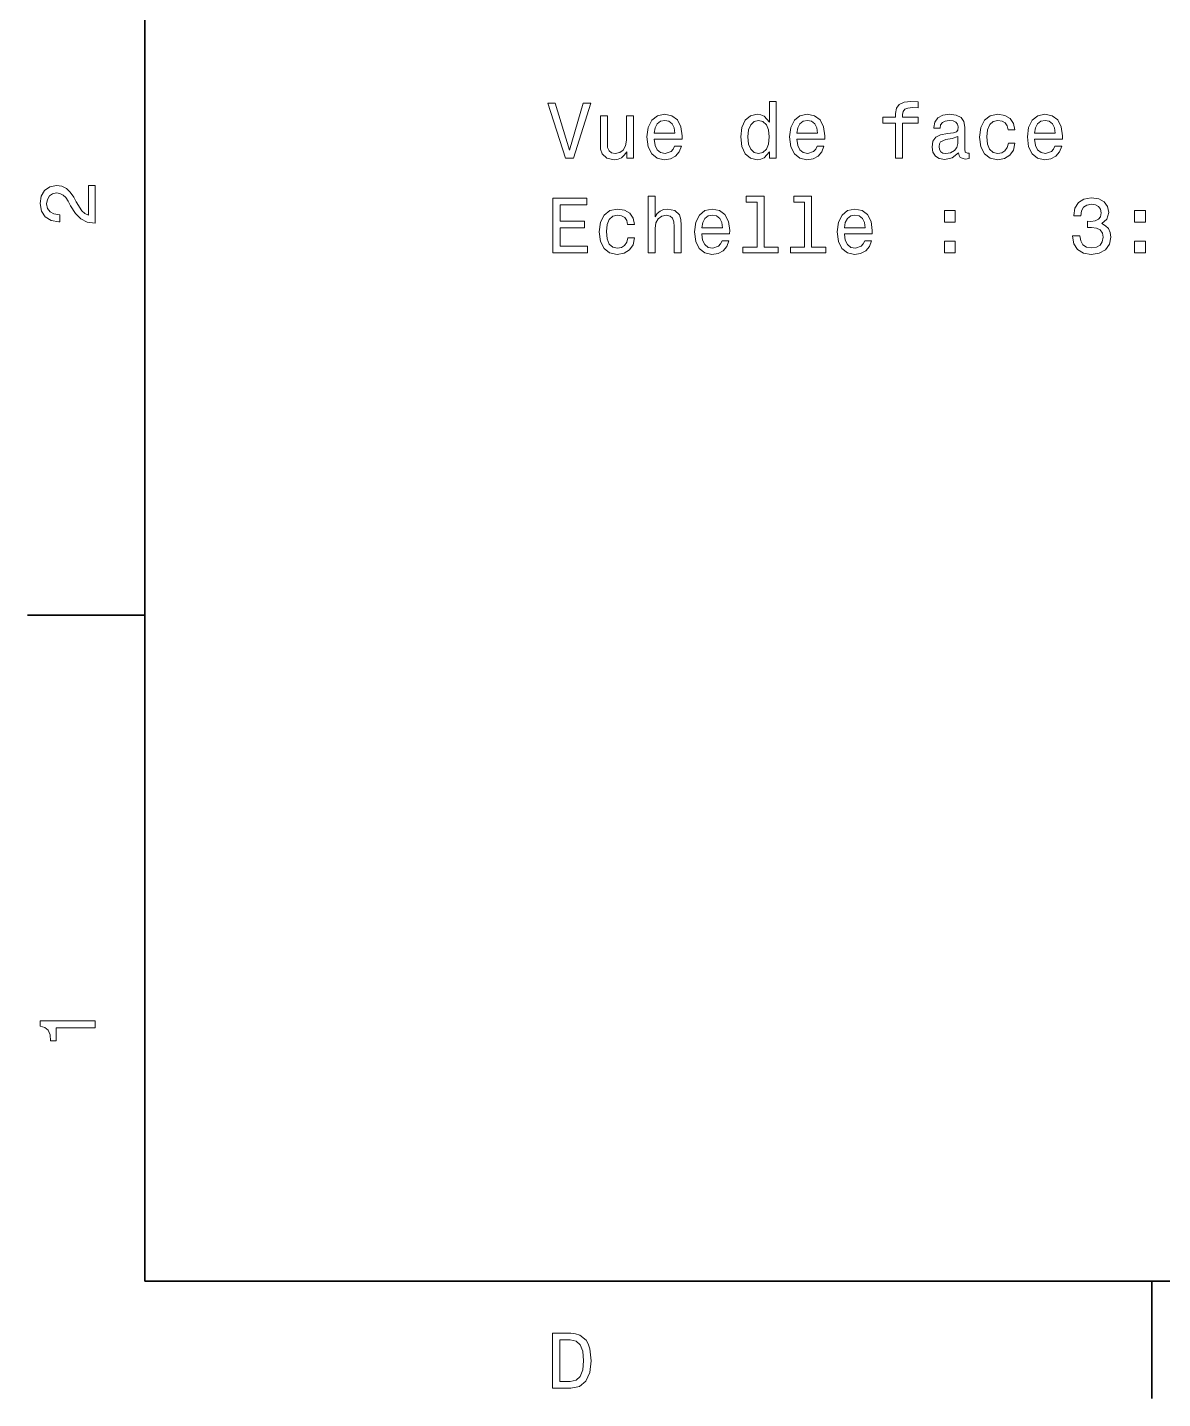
# Model space of a CAD drawing. Extents: x 0 to 297, y 0 to 210.
# Drawn here: x 2.5 to 75, y 2.5 to 90 of the extents above; entities that cross this region are included whole.
import ezdxf

# ---------------------------------------------------------------- set-up
doc = ezdxf.new("R2010")
doc.units = 0

msp = doc.modelspace()

# ---------------------------------------------------------------- linework, layer by layer
at = {"color": 7, "lineweight": 35}
for p, q in [((10, 200), (10, 10)), ((10, 10), (287, 10))]:
    msp.add_line(p, q, dxfattribs=at)
at = {"color": 7, "lineweight": 35, "ltscale": 0.1875}
for p, q in [((10, 52.5), (2.5, 52.5)), ((74.300003, 10), (74.300003, 2.5))]:
    msp.add_line(p, q, dxfattribs=at)
at = {"color": 7, "lineweight": 13}
for points in [[(37.988087, 85.168304), (37.110565, 82.187759), (36.207825, 85.168304), (35.728718, 85.168304), (36.858402, 81.663261), (37.362724, 81.663261), (38.467194, 85.168304)], [(49.874973, 82.081848), (49.874973, 81.663261), (50.318779, 81.663261), (50.318779, 85.284302), (49.880016, 85.284302), (49.880016, 83.957932), (49.542122, 84.341217), (49.33535, 84.431992), (49.098316, 84.467293), (48.66964, 84.366432), (48.336788, 84.084007), (48.11993, 83.630119), (48.044281, 83.01989), (48.11993, 82.40966), (48.336788, 81.950722), (48.66964, 81.663261), (49.098316, 81.567444), (49.33535, 81.602745), (49.547165, 81.69352)], [(57.934052, 83.902458), (57.934052, 81.663261), (58.377857, 81.663261), (58.377857, 83.902458), (59.386501, 83.902458), (59.386501, 84.280693), (58.377857, 84.280693), (58.377857, 84.447121), (58.413158, 84.648849), (58.529152, 84.785019), (58.725838, 84.865707), (59.008263, 84.895973), (59.386501, 84.875801), (59.386501, 85.259079), (58.907394, 85.284302), (58.473679, 85.238907), (58.171082, 85.102745), (57.989529, 84.865707), (57.934052, 84.527817), (57.934052, 84.280693), (57.122093, 84.280693), (57.122093, 83.902458)], [(41.190536, 84.371475), (40.746731, 84.371475), (40.746731, 82.808075), (40.696297, 82.444962), (40.550045, 82.182716), (40.323101, 82.021332), (40.025551, 81.970901), (39.788517, 82.011246), (39.637222, 82.132278), (39.551487, 82.33905), (39.531315, 82.631561), (39.531315, 84.371475), (39.087509, 84.371475), (39.087509, 82.591217), (39.102638, 82.233147), (39.19846, 81.935593), (39.490967, 81.663261), (39.959988, 81.567444), (40.212151, 81.602745), (40.429008, 81.69352), (40.615608, 81.849861), (40.766903, 82.076805), (40.766903, 81.663261), (41.190536, 81.663261)], [(42.526989, 82.888763), (44.302208, 82.888763), (44.307251, 83.095535), (44.226559, 83.675507), (44.004654, 84.10923), (43.65163, 84.371475), (43.18261, 84.467293), (42.723675, 84.366432), (42.370651, 84.084007), (42.143703, 83.625076), (42.063015, 83.01989), (42.13866, 82.399574), (42.365608, 81.945679), (42.713589, 81.663261), (43.16748, 81.567444), (43.560852, 81.633003), (43.883617, 81.804474), (44.120651, 82.076805), (44.256817, 82.439919), (43.818058, 82.439919), (43.72728, 82.23819), (43.596153, 82.086891), (43.222954, 81.965858), (42.935493, 82.021332), (42.718632, 82.197845), (42.577423, 82.485306), (42.526989, 82.873634)], [(42.526989, 83.261963), (42.582466, 83.609947), (42.718632, 83.867149), (42.925407, 84.023491), (43.197739, 84.078964), (43.465031, 84.023491), (43.671803, 83.867149), (43.797882, 83.609947), (43.843273, 83.261963)], [(49.173965, 84.068878), (49.466473, 83.998276), (49.688374, 83.80159), (49.819496, 83.473778), (49.86993, 83.01989), (49.819496, 82.560959), (49.688374, 82.233147), (49.466473, 82.031418), (49.173965, 81.965858), (48.896587, 82.031418), (48.684772, 82.233147), (48.54356, 82.566002), (48.498173, 83.01989), (48.54356, 83.468735), (48.684772, 83.796547), (48.896587, 83.998276)], [(51.635059, 82.888763), (53.410278, 82.888763), (53.415321, 83.095535), (53.334625, 83.675507), (53.112724, 84.10923), (52.759697, 84.371475), (52.29068, 84.467293), (51.831745, 84.366432), (51.478722, 84.084007), (51.251774, 83.625076), (51.171082, 83.01989), (51.246731, 82.399574), (51.473679, 81.945679), (51.821659, 81.663261), (52.275551, 81.567444), (52.668922, 81.633003), (52.991688, 81.804474), (53.228722, 82.076805), (53.364887, 82.439919), (52.926125, 82.439919), (52.83535, 82.23819), (52.704224, 82.086891), (52.331024, 81.965858), (52.043564, 82.021332), (51.826702, 82.197845), (51.685493, 82.485306), (51.635059, 82.873634)], [(51.635059, 83.261963), (51.690536, 83.609947), (51.826702, 83.867149), (52.033474, 84.023491), (52.305809, 84.078964), (52.573101, 84.023491), (52.779873, 83.867149), (52.905952, 83.609947), (52.95134, 83.261963)], [(61.963593, 82.016289), (61.963593, 82.00116), (61.988808, 81.829689), (62.064453, 81.708649), (62.382179, 81.612831), (62.629295, 81.653175), (62.629295, 81.996117), (62.523388, 81.980988), (62.382179, 82.046547), (62.356964, 82.248276), (62.356964, 83.650291), (62.296444, 84.008362), (62.11993, 84.260521), (61.812294, 84.411819), (61.378578, 84.467293), (60.954945, 84.406776), (60.642265, 84.235306), (60.44558, 83.968018), (60.380016, 83.61499), (60.380016, 83.584732), (60.778431, 83.584732), (60.813736, 83.796547), (60.924683, 83.947845), (61.106239, 84.03862), (61.363449, 84.073921), (61.610565, 84.048706), (61.787079, 83.973061), (61.892982, 83.841934), (61.928288, 83.660378), (61.908115, 83.448563), (61.827423, 83.342659), (61.625694, 83.292221), (61.247452, 83.251877), (60.813736, 83.161102), (60.506096, 82.999718), (60.324539, 82.747559), (60.269066, 82.374359), (60.319496, 82.041504), (60.475838, 81.794388), (60.727997, 81.638046), (61.075981, 81.582573), (61.545002, 81.688477)], [(65.115608, 83.473778), (65.554367, 83.473778), (65.463593, 83.877235), (65.246735, 84.194962), (64.908836, 84.391647), (64.470078, 84.467293), (63.985924, 84.366432), (63.617767, 84.084007), (63.38578, 83.625076), (63.305088, 83.009804), (63.380737, 82.399574), (63.607681, 81.945679), (63.965752, 81.663261), (64.454941, 81.567444), (64.888664, 81.643089), (65.226563, 81.854904), (65.458542, 82.187759), (65.55941, 82.631561), (65.13578, 82.631561), (65.060135, 82.349144), (64.918922, 82.137321), (64.717194, 82.006203), (64.470078, 81.965858), (64.162437, 82.031418), (63.940536, 82.233147), (63.804367, 82.560959), (63.75898, 83.024933), (63.804367, 83.478821), (63.94558, 83.806633), (64.172523, 84.008362), (64.470078, 84.078964), (64.732323, 84.033577), (64.929008, 83.917587), (65.060135, 83.725945)], [(66.81517, 82.888763), (68.590393, 82.888763), (68.595428, 83.095535), (68.51474, 83.675507), (68.292839, 84.10923), (67.939812, 84.371475), (67.470795, 84.467293), (67.011856, 84.366432), (66.658836, 84.084007), (66.431885, 83.625076), (66.351196, 83.01989), (66.426849, 82.399574), (66.653793, 81.945679), (67.00177, 81.663261), (67.455666, 81.567444), (67.849037, 81.633003), (68.171799, 81.804474), (68.408829, 82.076805), (68.544998, 82.439919), (68.106239, 82.439919), (68.015457, 82.23819), (67.884338, 82.086891), (67.511139, 81.965858), (67.223679, 82.021332), (67.006821, 82.197845), (66.865608, 82.485306), (66.81517, 82.873634)], [(66.81517, 83.261963), (66.870651, 83.609947), (67.006821, 83.867149), (67.213593, 84.023491), (67.485924, 84.078964), (67.75322, 84.023491), (67.959991, 83.867149), (68.086067, 83.609947), (68.131454, 83.261963)], [(61.913158, 82.611389), (61.852638, 82.349144), (61.691254, 82.147408), (61.449181, 82.016289), (61.15163, 81.970901), (60.959988, 81.996117), (60.823822, 82.076805), (60.738087, 82.218018), (60.712868, 82.414703), (60.733044, 82.591217), (60.813736, 82.717293), (61.136501, 82.858505), (61.545002, 82.919022), (61.913158, 83.040062)], [(6.833213, 77.519447), (6.833213, 79.925072), (6.399496, 79.925072), (6.399496, 78.023773), (6.162464, 78.129684), (5.965778, 78.311241), (5.607709, 78.871033), (5.456412, 79.168587), (5.239553, 79.501442), (4.987392, 79.738472), (4.689842, 79.874641), (4.351945, 79.925072), (3.928314, 79.839333), (3.595461, 79.602303), (3.383646, 79.239189), (3.307997, 78.770172), (3.393732, 78.286018), (3.630764, 77.91787), (4.009006, 77.680832), (4.508286, 77.600143), (4.578891, 77.600143), (4.578891, 78.059074), (4.538545, 78.059074), (4.195605, 78.104462), (3.943444, 78.240631), (3.782061, 78.457489), (3.726585, 78.744957), (3.777017, 79.03746), (3.903098, 79.254318), (4.099784, 79.395531), (4.346902, 79.445961), (4.578891, 79.41066), (4.775577, 79.314842), (4.947046, 79.153458), (5.098343, 78.931557), (5.259727, 78.634003), (5.572406, 78.139771), (5.90526, 77.791786), (6.308718, 77.585014), (6.818084, 77.519447)], [(36.051487, 75.616432), (38.270508, 75.616432), (38.270508, 76.040062), (36.515465, 76.040062), (36.515465, 77.22522), (38.078865, 77.22522), (38.078865, 77.643806), (36.515465, 77.643806), (36.515465, 78.692802), (38.23016, 78.692802), (38.23016, 79.116432), (36.051487, 79.116432)], [(42.13866, 75.616432), (42.582466, 75.616432), (42.582466, 77.179832), (42.627853, 77.537903), (42.774109, 77.800148), (43.001053, 77.961533), (43.303646, 78.022049), (43.545723, 77.971619), (43.697021, 77.835449), (43.772667, 77.608505), (43.797882, 77.305916), (43.797882, 75.616432), (44.241688, 75.616432), (44.241688, 77.39669), (44.221516, 77.754761), (44.130737, 78.052315), (43.833187, 78.324646), (43.369209, 78.420464), (43.11705, 78.385162), (42.900188, 78.289345), (42.718632, 78.138046), (42.582466, 77.931274), (42.582466, 79.237473), (42.13866, 79.237473)], [(49.093273, 78.864273), (49.093273, 75.989632), (48.18045, 75.989632), (48.18045, 75.616432), (50.444859, 75.616432), (50.444859, 75.989632), (49.537079, 75.989632), (49.537079, 79.237473), (48.397308, 79.237473), (48.397308, 78.864273)], [(52.129295, 78.864273), (52.129295, 75.989632), (51.216473, 75.989632), (51.216473, 75.616432), (53.480881, 75.616432), (53.480881, 75.989632), (52.573101, 75.989632), (52.573101, 79.237473), (51.433331, 79.237473), (51.433331, 78.864273)], [(69.235924, 76.715858), (69.235924, 76.68055), (69.316612, 76.196404), (69.55365, 75.83329), (69.926849, 75.601303), (70.421082, 75.515564), (70.945572, 75.601303), (71.338943, 75.823204), (71.59111, 76.176231), (71.681885, 76.630119), (71.641541, 76.927673), (71.530594, 77.169746), (71.34903, 77.356346), (71.106964, 77.492516), (71.434769, 77.764847), (71.550766, 78.198563), (71.475113, 78.591934), (71.258255, 78.889488), (70.905228, 79.076088), (70.421082, 79.141647), (69.967194, 79.060959), (69.619202, 78.839058), (69.392258, 78.486031), (69.316612, 78.017006), (69.316612, 77.981705), (69.765457, 77.981705), (69.805801, 78.304474), (69.936935, 78.536461), (70.148743, 78.677673), (70.446297, 78.728104), (70.708542, 78.687759), (70.900192, 78.581848), (71.016182, 78.410378), (71.061569, 78.178391), (71.016182, 77.931274), (70.895142, 77.764847), (70.683327, 77.663986), (70.395859, 77.63372), (70.199173, 77.638763), (70.199173, 77.240349), (70.446297, 77.250435), (70.764023, 77.205048), (71.001053, 77.084015), (71.142258, 76.887329), (71.192696, 76.630119), (71.137222, 76.337616), (70.990967, 76.120758), (70.758972, 75.984589), (70.45134, 75.939201), (70.133621, 75.989632), (69.901627, 76.14093), (69.755371, 76.383003), (69.699898, 76.715858)], [(40.827423, 77.426949), (41.266182, 77.426949), (41.175407, 77.830406), (40.958546, 78.148132), (40.620651, 78.344818), (40.181889, 78.420464), (39.697739, 78.319603), (39.329582, 78.037178), (39.097595, 77.578247), (39.016903, 76.962975), (39.092552, 76.352745), (39.319496, 75.898849), (39.677567, 75.616432), (40.166759, 75.520615), (40.600479, 75.59626), (40.938374, 75.808075), (41.170361, 76.14093), (41.271225, 76.584732), (40.847595, 76.584732), (40.771946, 76.302315), (40.630737, 76.090492), (40.429008, 75.959373), (40.181889, 75.919029), (39.874252, 75.984589), (39.652351, 76.186317), (39.516182, 76.51413), (39.470795, 76.978104), (39.516182, 77.431992), (39.657394, 77.759804), (39.884338, 77.961533), (40.181889, 78.032135), (40.444138, 77.986748), (40.640823, 77.870758), (40.771946, 77.679115)], [(45.563011, 76.841934), (47.33823, 76.841934), (47.343273, 77.048706), (47.262581, 77.628677), (47.04068, 78.062401), (46.687653, 78.324646), (46.218632, 78.420464), (45.759701, 78.319603), (45.406673, 78.037178), (45.179729, 77.578247), (45.099037, 76.973061), (45.174686, 76.352745), (45.40163, 75.898849), (45.749611, 75.616432), (46.203503, 75.520615), (46.596874, 75.586174), (46.91964, 75.757645), (47.156673, 76.029976), (47.292839, 76.393089), (46.85408, 76.393089), (46.763302, 76.19136), (46.632179, 76.040062), (46.25898, 75.919029), (45.971516, 75.974503), (45.754654, 76.151016), (45.613445, 76.438477), (45.563011, 76.826805)], [(45.563011, 77.215134), (45.618488, 77.563118), (45.754654, 77.82032), (45.96143, 77.976662), (46.233765, 78.032135), (46.501053, 77.976662), (46.707825, 77.82032), (46.833908, 77.563118), (46.879295, 77.215134)], [(54.671082, 76.841934), (56.446297, 76.841934), (56.45134, 77.048706), (56.370651, 77.628677), (56.14875, 78.062401), (55.795723, 78.324646), (55.326702, 78.420464), (54.867767, 78.319603), (54.514744, 78.037178), (54.287796, 77.578247), (54.207108, 76.973061), (54.282753, 76.352745), (54.509697, 75.898849), (54.857681, 75.616432), (55.311573, 75.520615), (55.704945, 75.586174), (56.02771, 75.757645), (56.264744, 76.029976), (56.400909, 76.393089), (55.962151, 76.393089), (55.871368, 76.19136), (55.74025, 76.040062), (55.36705, 75.919029), (55.079582, 75.974503), (54.862724, 76.151016), (54.721516, 76.438477), (54.671082, 76.826805)], [(54.671082, 77.215134), (54.726559, 77.563118), (54.862724, 77.82032), (55.069496, 77.976662), (55.341835, 78.032135), (55.609123, 77.976662), (55.815895, 77.82032), (55.941978, 77.563118), (55.987366, 77.215134)], [(61.050766, 77.573204), (61.746731, 77.573204), (61.746731, 78.324646), (61.050766, 78.324646)], [(73.194855, 77.573204), (73.890823, 77.573204), (73.890823, 78.324646), (73.194855, 78.324646)], [(61.050766, 75.616432), (61.746731, 75.616432), (61.746731, 76.367874), (61.050766, 76.367874)], [(73.194855, 75.616432), (73.890823, 75.616432), (73.890823, 76.367874), (73.194855, 76.367874)], [(6.833213, 26.159222), (6.833213, 26.618156), (3.307997, 26.618156), (3.307997, 26.275217), (3.615634, 26.184439), (3.822406, 26.002882), (3.943444, 25.725506), (3.98379, 25.34222), (4.341859, 25.34222), (4.341859, 26.159222)], [(37.194958, 6.666787), (36.029972, 6.666787), (36.029972, 3.166787), (37.194958, 3.166787), (37.744667, 3.277738), (38.153168, 3.615634), (38.405331, 4.165346), (38.496109, 4.916787), (38.415417, 5.683357), (38.314552, 5.985951), (38.173344, 6.228026), (37.764839, 6.555836), (37.497551, 6.636527)], [(37.159653, 6.248199), (37.542938, 6.17255), (37.805187, 5.940562), (37.961525, 5.527017), (38.011959, 4.916787), (37.956482, 4.326729), (37.800144, 3.913184), (37.532852, 3.666066), (37.159653, 3.585375), (36.498989, 3.585375), (36.498989, 6.248199)]]:
    msp.add_lwpolyline(points, close=True, dxfattribs=at)

doc.saveas('drawing.dxf')
